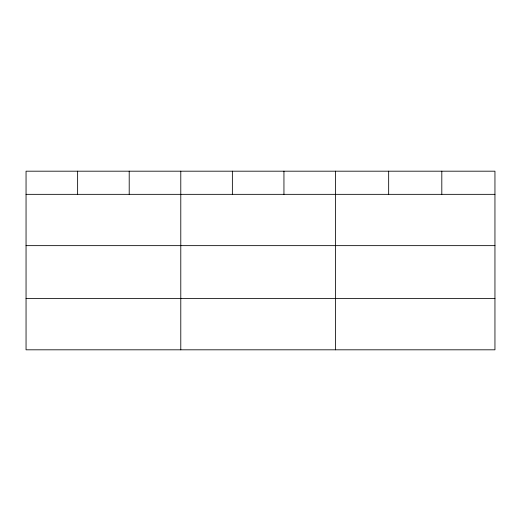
<?xml version="1.0" encoding="UTF-8"?>
<svg xmlns="http://www.w3.org/2000/svg" width="521" height="521" viewBox="0 0 521 521"><rect width="100%" height="100%" fill="white"/><g stroke="black" fill="none" stroke-linecap="round" stroke-linejoin="round"><path stroke-width="0.78" d="M494.95 245.645L494.95 171.188L26.05 171.188L26.05 349.812L494.95 349.812L494.95 245.645L26.05 245.645M26.05 194.34L494.95 194.34M26.05 298.507L494.95 298.507M441.808 171.188L441.808 194.34M388.666 171.188L388.666 194.34M335.524 171.188L335.524 349.812M283.945 171.188L283.945 194.34M232.366 171.188L232.366 194.34M180.787 171.188L180.787 349.812M129.208 171.188L129.208 194.34M77.629 171.188L77.629 194.34"/></g></svg>
